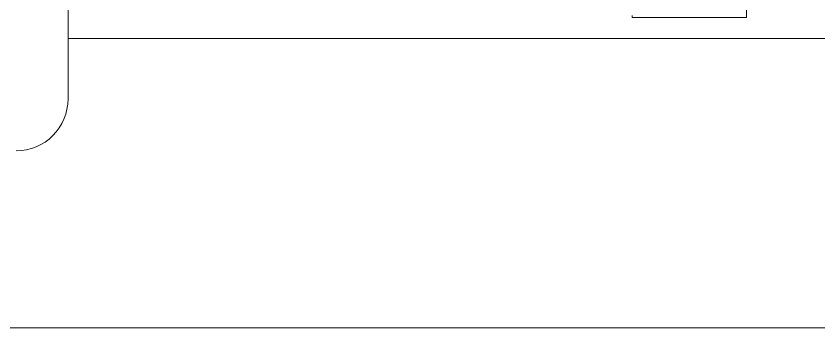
# Model space of a CAD drawing. Header units: millimetres. Extents: x 163705 to 1616509, y 81827 to 302547.
# Drawn here: x 1351919 to 1352692, y 142710 to 143009 of the extents above; entities that cross this region are included whole.
import ezdxf

# ---------------------------------------------------------------- set-up
doc = ezdxf.new("R2010")
doc.units = ezdxf.units.MM
doc.header["$LTSCALE"] = 10
doc.layers.add('1-护栏', color=4, linetype='Continuous', lineweight=18)
doc.layers.add('1-设备轮廓', color=2, linetype='Continuous', lineweight=18)

# ---------------------------------------------------------------- blocks, each defined once
blk = doc.blocks.new('G$CE9C43516')
for p, q in [((1773.5, 150), (1773.5, 430)), ((2426, 228), (2426, 240)), ((2316, 230), (2316, 228)), ((2316, 228), (2426, 228)), ((2941, 208), (1773.5, 208))]:
    blk.add_line(p, q)
blk.add_arc((1723.5, 150), 50.00000000000091, 270, 0)

msp = doc.modelspace()

# ---------------------------------------------------------------- linework, layer by layer
at = {"layer": '1-护栏'}
msp.add_lwpolyline([(1356740.928494765, 150609.6317334515), (1349940.928494764, 150609.6317334515), (1349940.928494764, 142709.6317334515), (1356740.928494765, 142709.6317334515)], dxfattribs=at)

# ---------------------------------------------------------------- block references
at = {"layer": '1-设备轮廓'}
msp.add_blockref('G$CE9C43516', (1350195.993344874, 142779.6317335198), dxfattribs=at)

doc.saveas('drawing.dxf')
